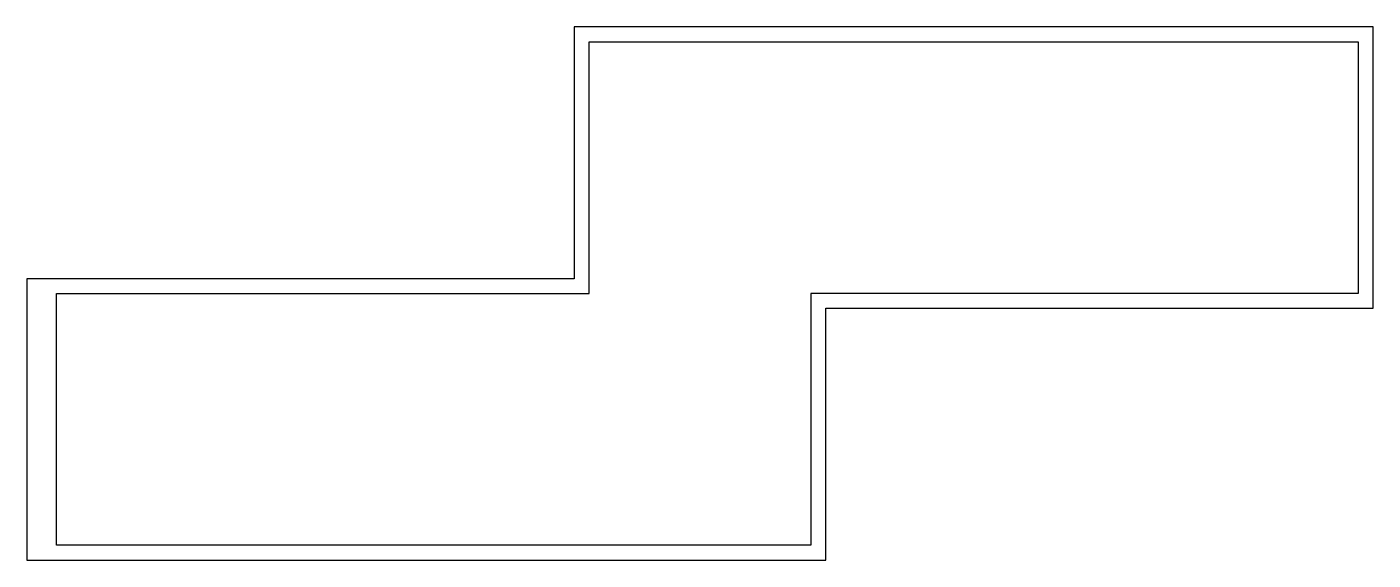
# Model space of a CAD drawing. Extents: x 3 to 94, y 2 to 38.
import ezdxf

# ---------------------------------------------------------------- set-up
doc = ezdxf.new("R2010")
doc.units = 0

msp = doc.modelspace()

# ---------------------------------------------------------------- linework, layer by layer
for points in [[(40, 29.5), (40, 21), (21.5, 21), (3, 21), (3, 11.5), (3, 2), (30, 2), (57, 2), (57, 10.5), (57, 19), (75.5, 19), (94, 19), (94, 28.5), (94, 38), (67, 38), (40, 38)], [(93, 28.5), (93, 20), (74.5, 20), (56, 20), (56, 11.5), (56, 3), (30.5, 3), (5, 3), (5, 11.5), (5, 20), (23, 20), (41, 20), (41, 28.5), (41, 37), (67, 37), (93, 37)]]:
    msp.add_lwpolyline(points, close=True)

doc.saveas('drawing.dxf')
